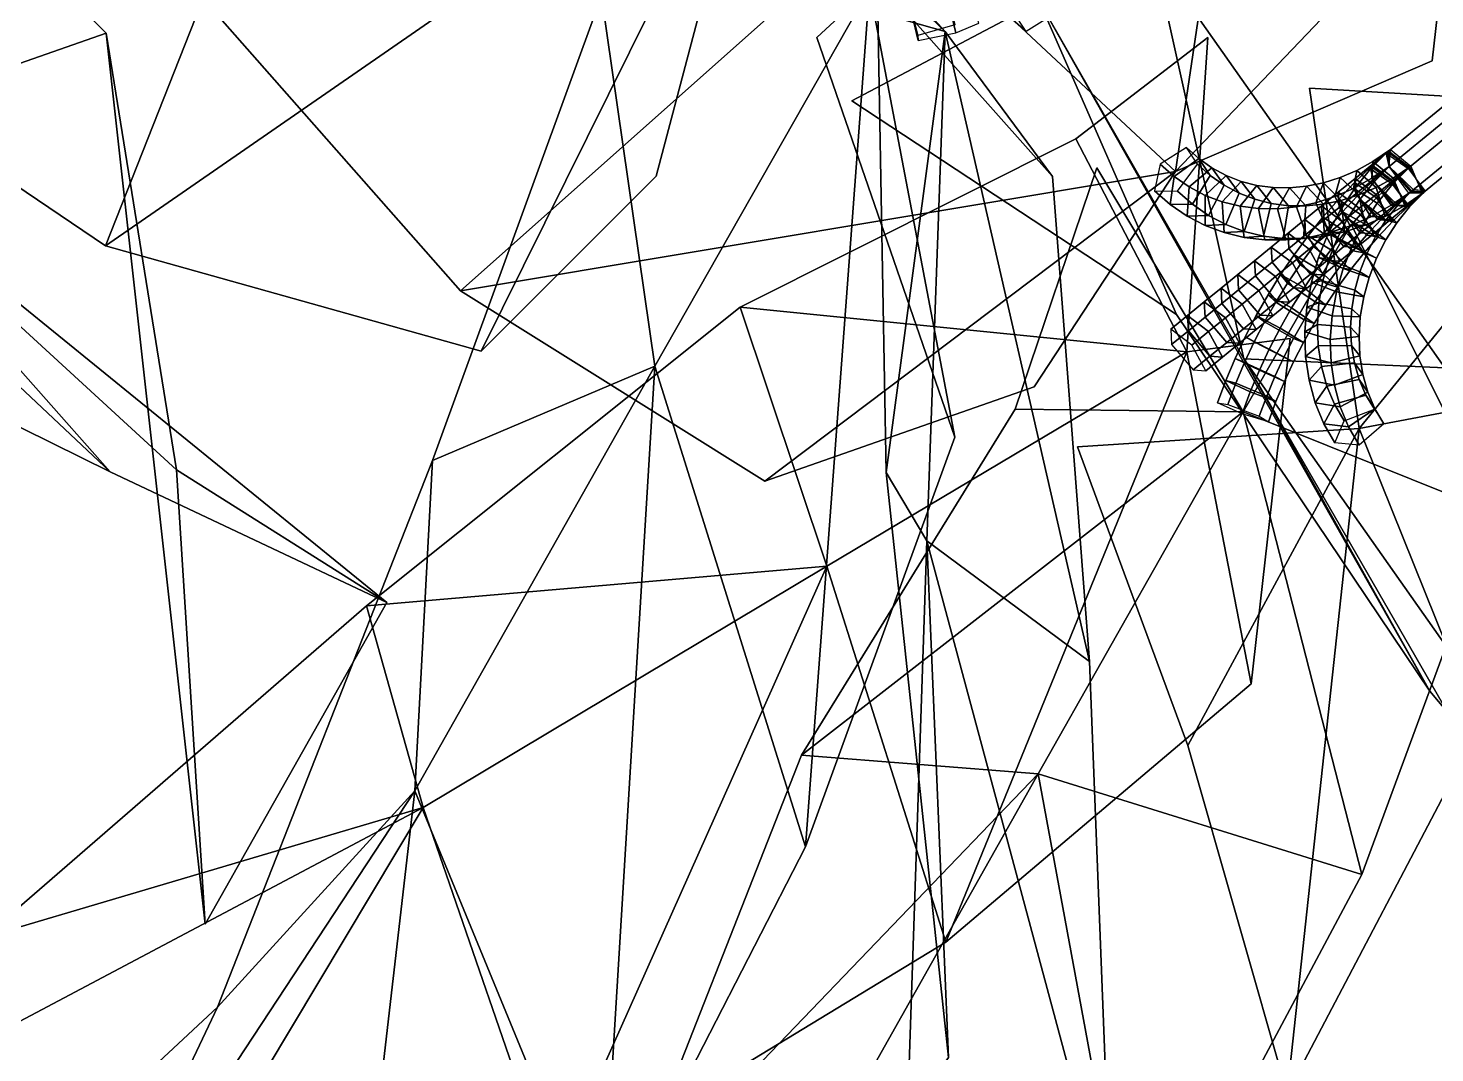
# Model space of a CAD drawing. Header units: metres. Extents: x -219 to 389, y -251 to 301.
# Drawn here: x 337.6 to 354.96, y -46.9 to -34.25 of the extents above; entities that cross this region are included whole.
import ezdxf

# ---------------------------------------------------------------- set-up
doc = ezdxf.new("R2010")
doc.units = ezdxf.units.M

msp = doc.modelspace()

# ---------------------------------------------------------------- linework, layer by layer
at = {"layer": 'Breeder_Leaf', "color": 3}
for points in [[(352.8228, -28.8484, 895.997), (351.7573, -36.02292, 892.0449), (348.2632, -32.7582, 894.1677)], [(352.8228, -28.8484, 895.997), (348.2632, -32.7582, 894.1677), (351.7573, -36.02292, 892.0449)], [(352.8228, -28.8484, 895.997), (355.1752, -32.4427, 893.3918), (351.7573, -36.02292, 892.0449)], [(352.8228, -28.8484, 895.997), (351.7573, -36.02292, 892.0449), (355.1752, -32.4427, 893.3918)], [(338.5555, -36.9396, 881.3627), (333.6598, -33.6232, 885.5049), (341.6929, -29.00261, 879.6759)], [(338.5555, -36.9396, 881.3627), (341.6929, -29.00261, 879.6759), (333.6598, -33.6232, 885.5049)], [(346.5943, -31.378, 876.4229), (338.5555, -36.9396, 881.3627), (341.6929, -29.00261, 879.6759)], [(346.5943, -31.378, 876.4229), (341.6929, -29.00261, 879.6759), (338.5555, -36.9396, 881.3627)], [(333.712, -29.516, 826.2664), (338.5674, -34.3165, 822.7214), (334.9405, -35.5819, 831.3544)], [(333.712, -29.516, 826.2664), (334.9405, -35.5819, 831.3544), (338.5674, -34.3165, 822.7214)], [(346.5943, -31.378, 876.4229), (343.193, -38.2372, 877.7788), (338.5555, -36.9396, 881.3627)], [(346.5943, -31.378, 876.4229), (338.5555, -36.9396, 881.3627), (343.193, -38.2372, 877.7788)], [(346.5943, -31.378, 876.4229), (345.3498, -36.07779, 873.5413), (343.193, -38.2372, 877.7788)], [(346.5943, -31.378, 876.4229), (343.193, -38.2372, 877.7788), (345.3498, -36.07779, 873.5413)], [(348.918, -34.2926, 874.5767), (348.0854, -34.06091, 880.7367), (346.2108, -31.3278, 877.2243)], [(348.918, -34.2926, 874.5767), (346.2108, -31.3278, 877.2243), (348.0854, -34.06091, 880.7367)], [(351.7573, -36.02292, 892.0449), (355.1752, -32.4427, 893.3918), (354.9269, -34.657, 890.091)], [(351.7573, -36.02292, 892.0449), (354.9269, -34.657, 890.091), (355.1752, -32.4427, 893.3918)], [(338.6139, -39.7275, 836.3531), (330.9636, -32.5271, 836.4271), (334.9405, -35.5819, 831.3544)], [(338.6139, -39.7275, 836.3531), (334.9405, -35.5819, 831.3544), (330.9636, -32.5271, 836.4271)], [(330.9636, -32.5271, 836.4271), (338.6139, -39.7275, 836.3531), (333.9274, -37.4137, 841.4573)], [(330.9636, -32.5271, 836.4271), (333.9274, -37.4137, 841.4573), (338.6139, -39.7275, 836.3531)], [(348.918, -34.2926, 874.5767), (347.1432, -32.6016, 869.4846), (350.2399, -36.08336, 867.1267)], [(348.918, -34.2926, 874.5767), (350.2399, -36.08336, 867.1267), (347.1432, -32.6016, 869.4846)], [(342.9385, -37.4928, 893.3291), (339.5423, -33.6345, 896.334), (348.2632, -32.7582, 894.1677)], [(342.9385, -37.4928, 893.3291), (348.2632, -32.7582, 894.1677), (339.5423, -33.6345, 896.334)], [(351.7573, -36.02292, 892.0449), (342.9385, -37.4928, 893.3291), (348.2632, -32.7582, 894.1677)], [(351.7573, -36.02292, 892.0449), (348.2632, -32.7582, 894.1677), (342.9385, -37.4928, 893.3291)], [(350.0796, -33.9297, 872.8172), (351.4908, -33.3392, 861.9722), (352.6009, -38.3329, 869.0089)], [(350.0796, -33.9297, 872.8172), (352.6009, -38.3329, 869.0089), (351.4908, -33.3392, 861.9722)], [(351.4908, -33.3392, 861.9722), (355.084, -38.4451, 858.3467), (352.6009, -38.3329, 869.0089)], [(351.4908, -33.3392, 861.9722), (352.6009, -38.3329, 869.0089), (355.084, -38.4451, 858.3467)], [(344.6759, -33.8544, 885.0688), (347.984, -33.7654, 875.6152), (345.3344, -38.4218, 879.0131)], [(344.6759, -33.8544, 885.0688), (345.3344, -38.4218, 879.0131), (347.984, -33.7654, 875.6152)], [(347.984, -33.7654, 875.6152), (347.1941, -44.3532, 872.9268), (345.3344, -38.4218, 879.0131)], [(347.984, -33.7654, 875.6152), (345.3344, -38.4218, 879.0131), (347.1941, -44.3532, 872.9268)], [(347.984, -33.7654, 875.6152), (349.0354, -39.3015, 870.2578), (347.1941, -44.3532, 872.9268)], [(347.984, -33.7654, 875.6152), (347.1941, -44.3532, 872.9268), (349.0354, -39.3015, 870.2578)], [(347.984, -33.7654, 875.6152), (347.3354, -34.3688, 870.0336), (349.0354, -39.3015, 870.2578)], [(347.984, -33.7654, 875.6152), (349.0354, -39.3015, 870.2578), (347.3354, -34.3688, 870.0336)], [(345.3344, -38.4218, 879.0131), (342.5929, -39.5882, 889.0879), (344.6759, -33.8544, 885.0688)], [(345.3344, -38.4218, 879.0131), (344.6759, -33.8544, 885.0688), (342.5929, -39.5882, 889.0879)], [(350.0796, -33.9297, 872.8172), (351.7733, -37.7876, 877.3932), (347.7641, -35.1507, 876.8517)], [(350.0796, -33.9297, 872.8172), (347.7641, -35.1507, 876.8517), (351.7733, -37.7876, 877.3932)], [(354.8986, -42.4355, 874.9968), (350.0796, -33.9297, 872.8172), (352.6009, -38.3329, 869.0089)], [(354.8986, -42.4355, 874.9968), (352.6009, -38.3329, 869.0089), (350.0796, -33.9297, 872.8172)], [(354.8986, -42.4355, 874.9968), (351.7733, -37.7876, 877.3932), (350.0796, -33.9297, 872.8172)], [(354.8986, -42.4355, 874.9968), (350.0796, -33.9297, 872.8172), (351.7733, -37.7876, 877.3932)], [(348.1892, -39.7339, 882.9543), (348.0854, -34.06091, 880.7367), (348.918, -34.2926, 874.5767)], [(348.1892, -39.7339, 882.9543), (348.918, -34.2926, 874.5767), (348.0854, -34.06091, 880.7367)], [(334.9405, -35.5819, 831.3544), (338.5674, -34.3165, 822.7214), (339.4325, -39.7047, 824.9216)], [(334.9405, -35.5819, 831.3544), (339.4325, -39.7047, 824.9216), (338.5674, -34.3165, 822.7214)], [(338.5674, -34.3165, 822.7214), (339.7874, -45.3072, 818.1895), (339.4325, -39.7047, 824.9216)], [(338.5674, -34.3165, 822.7214), (339.4325, -39.7047, 824.9216), (339.7874, -45.3072, 818.1895)], [(348.1892, -39.7339, 882.9543), (348.918, -34.2926, 874.5767), (348.6895, -40.5784, 875.4042)], [(348.1892, -39.7339, 882.9543), (348.6895, -40.5784, 875.4042), (348.918, -34.2926, 874.5767)], [(348.918, -34.2926, 874.5767), (350.6981, -42.06846, 867.0718), (348.6895, -40.5784, 875.4042)], [(348.918, -34.2926, 874.5767), (348.6895, -40.5784, 875.4042), (350.6981, -42.06846, 867.0718)], [(348.918, -34.2926, 874.5767), (350.2399, -36.08336, 867.1267), (350.6981, -42.06846, 867.0718)], [(348.918, -34.2926, 874.5767), (350.6981, -42.06846, 867.0718), (350.2399, -36.08336, 867.1267)], [(351.8976, -38.2483, 891.2317), (350.5274, -35.6179, 895.4171), (352.1569, -34.367, 892.0054)], [(351.8976, -38.2483, 891.2317), (352.1569, -34.367, 892.0054), (350.5274, -35.6179, 895.4171)], [(354.0267, -39.1915, 889.5268), (353.4138, -34.9946, 887.5948), (357.2599, -35.218, 885.6701)], [(354.0267, -39.1915, 889.5268), (357.2599, -35.218, 885.6701), (353.4138, -34.9946, 887.5948)], [(354.0267, -39.1915, 889.5268), (357.2599, -35.218, 885.6701), (359.3654, -38.1832, 882.3113)], [(354.0267, -39.1915, 889.5268), (359.3654, -38.1832, 882.3113), (357.2599, -35.218, 885.6701)], [(339.4325, -39.7047, 824.9216), (342.0285, -41.339, 829.7581), (334.9405, -35.5819, 831.3544)], [(339.4325, -39.7047, 824.9216), (334.9405, -35.5819, 831.3544), (342.0285, -41.339, 829.7581)], [(334.9405, -35.5819, 831.3544), (342.0285, -41.339, 829.7581), (338.6139, -39.7275, 836.3531)], [(334.9405, -35.5819, 831.3544), (338.6139, -39.7275, 836.3531), (342.0285, -41.339, 829.7581)], [(346.3864, -37.6961, 897.3594), (350.5274, -35.6179, 895.4171), (351.8976, -38.2483, 891.2317)], [(346.3864, -37.6961, 897.3594), (351.8976, -38.2483, 891.2317), (350.5274, -35.6179, 895.4171)], [(351.7573, -36.02292, 892.0449), (346.6916, -39.8428, 891.1158), (342.9385, -37.4928, 893.3291)], [(351.7573, -36.02292, 892.0449), (342.9385, -37.4928, 893.3291), (346.6916, -39.8428, 891.1158)], [(351.7573, -36.02292, 892.0449), (350.0139, -38.679, 888.6349), (346.6916, -39.8428, 891.1158)], [(351.7573, -36.02292, 892.0449), (346.6916, -39.8428, 891.1158), (350.0139, -38.679, 888.6349)], [(352.5932, -38.9875, 890.5348), (349.7816, -38.9557, 894.8253), (350.7895, -35.9767, 892.3819)], [(352.5932, -38.9875, 890.5348), (350.7895, -35.9767, 892.3819), (349.7816, -38.9557, 894.8253)], [(352.5932, -38.9875, 890.5348), (353.9252, -36.6734, 886.7147), (355.7035, -40.2331, 885.0676)], [(352.5932, -38.9875, 890.5348), (355.7035, -40.2331, 885.0676), (353.9252, -36.6734, 886.7147)], [(347.4587, -40.8903, 892.0613), (341.7794, -41.3793, 898.5862), (346.3864, -37.6961, 897.3594)], [(347.4587, -40.8903, 892.0613), (346.3864, -37.6961, 897.3594), (341.7794, -41.3793, 898.5862)], [(346.3864, -37.6961, 897.3594), (351.8976, -38.2483, 891.2317), (347.4587, -40.8903, 892.0613)], [(346.3864, -37.6961, 897.3594), (347.4587, -40.8903, 892.0613), (351.8976, -38.2483, 891.2317)], [(351.8976, -38.2483, 891.2317), (353.1737, -38.08253, 886.7521), (352.6918, -42.3443, 886.3627)], [(351.8976, -38.2483, 891.2317), (352.6918, -42.3443, 886.3627), (353.1737, -38.08253, 886.7521)], [(354.0267, -39.1915, 889.5268), (359.3654, -38.1832, 882.3113), (355.5102, -42.88, 886.1258)], [(354.0267, -39.1915, 889.5268), (355.5102, -42.88, 886.1258), (359.3654, -38.1832, 882.3113)], [(351.8976, -38.2483, 891.2317), (348.9268, -45.5301, 886.7899), (347.4587, -40.8903, 892.0613)], [(351.8976, -38.2483, 891.2317), (347.4587, -40.8903, 892.0613), (348.9268, -45.5301, 886.7899)], [(351.8976, -38.2483, 891.2317), (352.6918, -42.3443, 886.3627), (348.9268, -45.5301, 886.7899)], [(351.8976, -38.2483, 891.2317), (348.9268, -45.5301, 886.7899), (352.6918, -42.3443, 886.3627)], [(352.6009, -38.3329, 869.0089), (355.084, -38.4451, 858.3467), (355.4525, -43.2751, 864.7285)], [(352.6009, -38.3329, 869.0089), (355.4525, -43.2751, 864.7285), (355.084, -38.4451, 858.3467)], [(358.5912, -46.8369, 870.4844), (352.6009, -38.3329, 869.0089), (355.4525, -43.2751, 864.7285)], [(358.5912, -46.8369, 870.4844), (355.4525, -43.2751, 864.7285), (352.6009, -38.3329, 869.0089)], [(352.6009, -38.3329, 869.0089), (358.5912, -46.8369, 870.4844), (354.8986, -42.4355, 874.9968)], [(352.6009, -38.3329, 869.0089), (354.8986, -42.4355, 874.9968), (358.5912, -46.8369, 870.4844)], [(345.3344, -38.4218, 879.0131), (344.675, -49.2567, 877.5887), (342.3724, -43.6615, 882.8407)], [(345.3344, -38.4218, 879.0131), (342.3724, -43.6615, 882.8407), (344.675, -49.2567, 877.5887)], [(342.5929, -39.5882, 889.0879), (345.3344, -38.4218, 879.0131), (342.3724, -43.6615, 882.8407)], [(342.5929, -39.5882, 889.0879), (342.3724, -43.6615, 882.8407), (345.3344, -38.4218, 879.0131)], [(347.1941, -44.3532, 872.9268), (344.675, -49.2567, 877.5887), (345.3344, -38.4218, 879.0131)], [(347.1941, -44.3532, 872.9268), (345.3344, -38.4218, 879.0131), (344.675, -49.2567, 877.5887)], [(347.1428, -43.2237, 895.0708), (349.7816, -38.9557, 894.8253), (352.5932, -38.9875, 890.5348)], [(347.1428, -43.2237, 895.0708), (352.5932, -38.9875, 890.5348), (349.7816, -38.9557, 894.8253)], [(347.1428, -43.2237, 895.0708), (352.5932, -38.9875, 890.5348), (350.0646, -43.4535, 889.5181)], [(347.1428, -43.2237, 895.0708), (350.0646, -43.4535, 889.5181), (352.5932, -38.9875, 890.5348)], [(352.5932, -38.9875, 890.5348), (354.0584, -44.6939, 883.6886), (350.0646, -43.4535, 889.5181)], [(352.5932, -38.9875, 890.5348), (350.0646, -43.4535, 889.5181), (354.0584, -44.6939, 883.6886)], [(352.5932, -38.9875, 890.5348), (355.7035, -40.2331, 885.0676), (354.0584, -44.6939, 883.6886)], [(352.5932, -38.9875, 890.5348), (354.0584, -44.6939, 883.6886), (355.7035, -40.2331, 885.0676)], [(354.0267, -39.1915, 889.5268), (351.9111, -43.1044, 892.0817), (350.5508, -39.4199, 891.4231)], [(354.0267, -39.1915, 889.5268), (350.5508, -39.4199, 891.4231), (351.9111, -43.1044, 892.0817)], [(353.1349, -47.3993, 889.7804), (351.9111, -43.1044, 892.0817), (354.0267, -39.1915, 889.5268)], [(353.1349, -47.3993, 889.7804), (354.0267, -39.1915, 889.5268), (351.9111, -43.1044, 892.0817)], [(353.1349, -47.3993, 889.7804), (354.0267, -39.1915, 889.5268), (355.5102, -42.88, 886.1258)], [(353.1349, -47.3993, 889.7804), (355.5102, -42.88, 886.1258), (354.0267, -39.1915, 889.5268)], [(339.7874, -45.3072, 818.1895), (342.0285, -41.339, 829.7581), (339.4325, -39.7047, 824.9216)], [(339.7874, -45.3072, 818.1895), (339.4325, -39.7047, 824.9216), (342.0285, -41.339, 829.7581)], [(342.3724, -43.6615, 882.8407), (339.9383, -46.3306, 891.3779), (342.5929, -39.5882, 889.0879)], [(342.3724, -43.6615, 882.8407), (342.5929, -39.5882, 889.0879), (339.9383, -46.3306, 891.3779)], [(348.6895, -40.5784, 875.4042), (348.9562, -46.9553, 883.7495), (348.1892, -39.7339, 882.9543)], [(348.6895, -40.5784, 875.4042), (348.1892, -39.7339, 882.9543), (348.9562, -46.9553, 883.7495)], [(348.6895, -40.5784, 875.4042), (350.971, -49.05681, 868.8642), (348.4511, -47.6461, 876.3376)], [(348.6895, -40.5784, 875.4042), (348.4511, -47.6461, 876.3376), (350.971, -49.05681, 868.8642)], [(348.9562, -46.9553, 883.7495), (348.6895, -40.5784, 875.4042), (348.4511, -47.6461, 876.3376)], [(348.9562, -46.9553, 883.7495), (348.4511, -47.6461, 876.3376), (348.6895, -40.5784, 875.4042)], [(350.6981, -42.06846, 867.0718), (350.971, -49.05681, 868.8642), (348.6895, -40.5784, 875.4042)], [(350.6981, -42.06846, 867.0718), (348.6895, -40.5784, 875.4042), (350.971, -49.05681, 868.8642)], [(341.7794, -41.3793, 898.5862), (347.4587, -40.8903, 892.0613), (342.4756, -43.8708, 893.0034)], [(341.7794, -41.3793, 898.5862), (342.4756, -43.8708, 893.0034), (347.4587, -40.8903, 892.0613)], [(347.4587, -40.8903, 892.0613), (344.0663, -48.4845, 888.5493), (342.4756, -43.8708, 893.0034)], [(347.4587, -40.8903, 892.0613), (342.4756, -43.8708, 893.0034), (344.0663, -48.4845, 888.5493)], [(348.9268, -45.5301, 886.7899), (344.0663, -48.4845, 888.5493), (347.4587, -40.8903, 892.0613)], [(348.9268, -45.5301, 886.7899), (347.4587, -40.8903, 892.0613), (344.0663, -48.4845, 888.5493)], [(342.4756, -43.8708, 893.0034), (337.0553, -45.4744, 898.1503), (341.7794, -41.3793, 898.5862)], [(342.4756, -43.8708, 893.0034), (341.7794, -41.3793, 898.5862), (337.0553, -45.4744, 898.1503)], [(355.5102, -42.88, 886.1258), (355.6318, -51.5431, 886.19), (353.1349, -47.3993, 889.7804)], [(355.5102, -42.88, 886.1258), (353.1349, -47.3993, 889.7804), (355.6318, -51.5431, 886.19)], [(350.0646, -43.4535, 889.5181), (344.9703, -48.7581, 894.098), (347.1428, -43.2237, 895.0708)], [(350.0646, -43.4535, 889.5181), (347.1428, -43.2237, 895.0708), (344.9703, -48.7581, 894.098)], [(344.9703, -48.7581, 894.098), (350.0646, -43.4535, 889.5181), (347.2327, -48.4827, 888.3827)], [(344.9703, -48.7581, 894.098), (347.2327, -48.4827, 888.3827), (350.0646, -43.4535, 889.5181)], [(350.0646, -43.4535, 889.5181), (351.26, -49.9383, 883.351), (347.2327, -48.4827, 888.3827)], [(350.0646, -43.4535, 889.5181), (347.2327, -48.4827, 888.3827), (351.26, -49.9383, 883.351)], [(354.0584, -44.6939, 883.6886), (351.26, -49.9383, 883.351), (350.0646, -43.4535, 889.5181)], [(354.0584, -44.6939, 883.6886), (350.0646, -43.4535, 889.5181), (351.26, -49.9383, 883.351)], [(342.3724, -43.6615, 882.8407), (341.2916, -53.0334, 883.3747), (338.188, -50.02848, 887.3697)], [(342.3724, -43.6615, 882.8407), (338.188, -50.02848, 887.3697), (341.2916, -53.0334, 883.3747)], [(338.188, -50.02848, 887.3697), (339.9383, -46.3306, 891.3779), (342.3724, -43.6615, 882.8407)], [(338.188, -50.02848, 887.3697), (342.3724, -43.6615, 882.8407), (339.9383, -46.3306, 891.3779)], [(344.675, -49.2567, 877.5887), (341.2916, -53.0334, 883.3747), (342.3724, -43.6615, 882.8407)], [(344.675, -49.2567, 877.5887), (342.3724, -43.6615, 882.8407), (341.2916, -53.0334, 883.3747)], [(342.4756, -43.8708, 893.0034), (338.5902, -50.3644, 891.1437), (336.0641, -47.2658, 893.8939)], [(342.4756, -43.8708, 893.0034), (336.0641, -47.2658, 893.8939), (338.5902, -50.3644, 891.1437)], [(336.0641, -47.2658, 893.8939), (337.0553, -45.4744, 898.1503), (342.4756, -43.8708, 893.0034)], [(336.0641, -47.2658, 893.8939), (342.4756, -43.8708, 893.0034), (337.0553, -45.4744, 898.1503)], [(344.0663, -48.4845, 888.5493), (338.5902, -50.3644, 891.1437), (342.4756, -43.8708, 893.0034)], [(344.0663, -48.4845, 888.5493), (342.4756, -43.8708, 893.0034), (338.5902, -50.3644, 891.1437)], [(330.9835, -54.6759, 889.194), (339.9383, -46.3306, 891.3779), (338.188, -50.02848, 887.3697)], [(330.9835, -54.6759, 889.194), (338.188, -50.02848, 887.3697), (339.9383, -46.3306, 891.3779)]]:
    msp.add_3dface(points, dxfattribs=at)
at = {"layer": 'Breeder_Petiole', "color": 3}
for points in [[(348.9553, -33.8753, 874.9366), (349.038, -34.2135, 874.9787), (348.5786, -34.3445, 874.8304), (348.4943, -33.999, 874.7873)], [(348.4943, -33.999, 874.7873), (348.5786, -34.3445, 874.8304), (348.5851, -34.4043, 874.3339), (348.5052, -34.07809, 874.2936)], [(348.5052, -34.07809, 874.2936), (348.5851, -34.4043, 874.3339), (349.0486, -34.3108, 874.1707), (348.973, -34.00388, 874.1331)], [(348.973, -34.00388, 874.1331), (349.0486, -34.3108, 874.1707), (349.3328, -34.1925, 874.5648), (349.2556, -33.8783, 874.5262)], [(349.682, -34.08931, 873.2002), (349.9182, -34.294, 872.9705), (349.7466, -34.04137, 872.5744), (349.5403, -33.865, 872.7762)], [(350.0861, -33.8525, 873.3755), (350.3112, -34.04668, 873.1562), (349.9182, -34.294, 872.9705), (349.682, -34.08931, 873.2002)], [(355.3529, -35.3878, 890.2367), (354.6467, -35.9667, 890.5148), (354.3869, -35.7703, 890.2618), (355.0655, -35.2153, 889.9964)], [(355.0655, -35.2153, 889.9964), (354.3869, -35.7703, 890.2618), (354.3969, -35.9583, 889.8948), (355.0586, -35.4179, 889.6372)], [(355.5261, -35.7029, 890.0208), (354.82, -36.2817, 890.2989), (354.6467, -35.9667, 890.5148), (355.3529, -35.3878, 890.2367)], [(355.0586, -35.4179, 889.6372), (354.3969, -35.9583, 889.8948), (354.663, -36.2725, 889.9176), (355.3416, -35.7175, 889.6522)], [(352.0448, -35.8622, 891.7711), (351.8955, -35.7272, 891.9129), (351.5706, -35.9309, 891.7609), (351.7409, -36.08237, 891.5999)], [(352.1877, -36.07059, 892.0971), (352.0306, -35.9294, 892.246), (351.8955, -35.7272, 891.9129), (352.0448, -35.8622, 891.7711)], [(354.4118, -35.7516, 890.2515), (354.1949, -35.8994, 890.3461), (354.18, -36.106, 889.9894), (354.3969, -35.9583, 889.8948)], [(354.6624, -35.955, 890.5084), (354.4455, -36.1027, 890.603), (354.1949, -35.8994, 890.3461), (354.4118, -35.7516, 890.2515)], [(355.3416, -35.7175, 889.6522), (354.663, -36.2725, 889.9176), (354.82, -36.2817, 890.2989), (355.5261, -35.7029, 890.0208)], [(352.2077, -35.9774, 891.6267), (352.0448, -35.8622, 891.7711), (351.7409, -36.08237, 891.5999), (351.9264, -36.2112, 891.4362)], [(352.359, -36.1908, 891.9456), (352.1877, -36.07059, 892.0971), (352.0448, -35.8622, 891.7711), (352.2077, -35.9774, 891.6267)], [(354.1949, -35.8994, 890.3461), (353.9958, -36.00829, 890.4417), (353.9549, -36.2309, 890.0969), (354.18, -36.106, 889.9894)], [(354.4455, -36.1027, 890.603), (354.2367, -36.2175, 890.703), (353.9958, -36.00829, 890.4417), (354.1949, -35.8994, 890.3461)], [(354.6284, -35.9834, 890.5215), (354.4374, -36.1769, 890.5843), (354.1667, -35.9904, 890.3352), (354.3576, -35.797, 890.2724)], [(354.3576, -35.797, 890.2724), (354.1667, -35.9904, 890.3352), (354.2059, -36.1517, 889.9576), (354.3969, -35.9583, 889.8948)], [(354.6392, -35.9731, 890.5177), (354.4385, -36.1522, 890.5916), (354.1742, -35.9597, 890.3402), (354.3749, -35.7805, 890.2664)], [(354.3749, -35.7805, 890.2664), (354.1742, -35.9597, 890.3402), (354.1961, -36.1374, 889.9686), (354.3969, -35.9583, 889.8948)], [(354.6467, -35.9667, 890.5148), (354.4401, -36.1357, 890.5958), (354.1803, -35.9394, 890.3428), (354.3869, -35.7703, 890.2618)], [(354.3869, -35.7703, 890.2618), (354.1803, -35.9394, 890.3428), (354.1902, -36.1273, 889.9758), (354.3969, -35.9583, 889.8948)], [(351.7409, -36.08237, 891.5999), (351.5706, -35.9309, 891.7609), (351.5019, -36.2608, 891.9987), (351.6931, -36.4288, 891.8186)], [(351.9264, -36.2112, 891.4362), (351.7409, -36.08237, 891.5999), (351.6931, -36.4288, 891.8186), (351.9012, -36.5715, 891.6356)], [(351.967, -36.426, 892.127), (351.7837, -36.2642, 892.2999), (352.0306, -35.9294, 892.246), (352.1877, -36.07059, 892.0971)], [(352.3826, -36.07161, 891.4812), (352.2077, -35.9774, 891.6267), (351.9264, -36.2112, 891.4362), (352.1254, -36.3164, 891.2714)], [(352.1667, -36.5635, 891.9511), (351.967, -36.426, 892.127), (352.1877, -36.07059, 892.0971), (352.359, -36.1908, 891.9456)], [(352.5678, -36.1439, 891.3361), (352.3826, -36.07161, 891.4812), (352.1254, -36.3164, 891.2714), (352.336, -36.3967, 891.1069)], [(352.5429, -36.2891, 891.7928), (352.359, -36.1908, 891.9456), (352.2077, -35.9774, 891.6267), (352.3826, -36.07161, 891.4812)], [(352.7376, -36.3644, 891.6404), (352.5429, -36.2891, 891.7928), (352.3826, -36.07161, 891.4812), (352.5678, -36.1439, 891.3361)], [(353.7915, -36.09595, 890.5475), (353.584, -36.1615, 890.6626), (353.4888, -36.4079, 890.3458), (353.7237, -36.3319, 890.2161)], [(354.0224, -36.3102, 890.8138), (353.8047, -36.3796, 890.9344), (353.584, -36.1615, 890.6626), (353.7915, -36.09595, 890.5475)], [(353.9958, -36.00829, 890.4417), (353.7915, -36.09595, 890.5475), (353.7237, -36.3319, 890.2161), (353.9549, -36.2309, 890.0969)], [(354.2367, -36.2175, 890.703), (354.0224, -36.3102, 890.8138), (353.7915, -36.09595, 890.5475), (353.9958, -36.00829, 890.4417)], [(354.4374, -36.1769, 890.5843), (354.2482, -36.4106, 890.6328), (353.9675, -36.2354, 890.3867), (354.1667, -35.9904, 890.3352)], [(354.1667, -35.9904, 890.3352), (353.9675, -36.2354, 890.3867), (354.0335, -36.3666, 890.0012), (354.2059, -36.1517, 889.9576)], [(354.4385, -36.1522, 890.5916), (354.2369, -36.3478, 890.6606), (353.9683, -36.1593, 890.4108), (354.1742, -35.9597, 890.3402)], [(354.1742, -35.9597, 890.3402), (353.9683, -36.1593, 890.4108), (354.0018, -36.3262, 890.0352), (354.1961, -36.1374, 889.9686)], [(354.4401, -36.1357, 890.5958), (354.2335, -36.3048, 890.6768), (353.9737, -36.1084, 890.4238), (354.1803, -35.9394, 890.3428)], [(354.1803, -35.9394, 890.3428), (353.9737, -36.1084, 890.4238), (353.9836, -36.2964, 890.0568), (354.1902, -36.1273, 889.9758)], [(354.3969, -35.9583, 889.8948), (354.18, -36.106, 889.9894), (354.4212, -36.4389, 890.0226), (354.6381, -36.2912, 889.9279)], [(354.3969, -35.9583, 889.8948), (354.1902, -36.1273, 889.9758), (354.4564, -36.4416, 889.9986), (354.663, -36.2725, 889.9176)], [(354.3969, -35.9583, 889.8948), (354.1961, -36.1374, 889.9686), (354.4743, -36.4414, 889.9869), (354.675, -36.2623, 889.913)], [(354.3969, -35.9583, 889.8948), (354.2059, -36.1517, 889.9576), (354.5013, -36.4393, 889.9698), (354.6923, -36.2459, 889.907)], [(354.8383, -36.265, 890.2922), (354.6474, -36.4585, 890.355), (354.4374, -36.1769, 890.5843), (354.6284, -35.9834, 890.5215)], [(354.8275, -36.2753, 890.296), (354.6268, -36.4545, 890.3699), (354.4385, -36.1522, 890.5916), (354.6392, -35.9731, 890.5177)], [(354.82, -36.2817, 890.2989), (354.6134, -36.4508, 890.3799), (354.4401, -36.1357, 890.5958), (354.6467, -35.9667, 890.5148)], [(354.8043, -36.2934, 890.3054), (354.5874, -36.4412, 890.4), (354.4455, -36.1027, 890.603), (354.6624, -35.955, 890.5084)], [(351.6931, -36.4288, 891.8186), (351.5019, -36.2608, 891.9987), (351.7837, -36.2642, 892.2999), (351.967, -36.426, 892.127)], [(352.1254, -36.3164, 891.2714), (351.9264, -36.2112, 891.4362), (351.9012, -36.5715, 891.6356), (352.1243, -36.6875, 891.4514)], [(352.3809, -36.6755, 891.7741), (352.1667, -36.5635, 891.9511), (352.359, -36.1908, 891.9456), (352.5429, -36.2891, 891.7928)], [(352.7616, -36.1938, 891.1925), (352.5678, -36.1439, 891.3361), (352.336, -36.3967, 891.1069), (352.5561, -36.4514, 890.9445)], [(352.9621, -36.2206, 891.0521), (352.7616, -36.1938, 891.1925), (352.5561, -36.4514, 890.9445), (352.7837, -36.4801, 890.7857)], [(352.9412, -36.4161, 891.4899), (352.7376, -36.3644, 891.6404), (352.5678, -36.1439, 891.3361), (352.7616, -36.1938, 891.1925)], [(353.1517, -36.4436, 891.3427), (352.9412, -36.4161, 891.4899), (352.7616, -36.1938, 891.1925), (352.9621, -36.2206, 891.0521)], [(353.1673, -36.2241, 890.9161), (352.9621, -36.2206, 891.0521), (352.7837, -36.4801, 890.7857), (353.0164, -36.4823, 890.632)], [(353.3672, -36.4467, 891.2001), (353.1517, -36.4436, 891.3427), (352.9621, -36.2206, 891.0521), (353.1673, -36.2241, 890.9161)], [(353.3753, -36.2044, 890.7859), (353.1673, -36.2241, 890.9161), (353.0164, -36.4823, 890.632), (353.2523, -36.4582, 890.4849)], [(353.5856, -36.4253, 891.0635), (353.3672, -36.4467, 891.2001), (353.1673, -36.2241, 890.9161), (353.3753, -36.2044, 890.7859)], [(353.584, -36.1615, 890.6626), (353.3753, -36.2044, 890.7859), (353.2523, -36.4582, 890.4849), (353.4888, -36.4079, 890.3458)], [(353.8047, -36.3796, 890.9344), (353.5856, -36.4253, 891.0635), (353.3753, -36.2044, 890.7859), (353.584, -36.1615, 890.6626)], [(353.9549, -36.2309, 890.0969), (353.7237, -36.3319, 890.2161), (353.912, -36.6941, 890.2745), (354.1701, -36.5799, 890.1419)], [(354.2335, -36.3048, 890.6768), (354.0269, -36.4739, 890.7578), (353.7671, -36.2775, 890.5048), (353.9737, -36.1084, 890.4238)], [(353.9737, -36.1084, 890.4238), (353.7671, -36.2775, 890.5048), (353.777, -36.4655, 890.1378), (353.9836, -36.2964, 890.0568)], [(354.2369, -36.3478, 890.6606), (354.0424, -36.553, 890.722), (353.7696, -36.3687, 890.4736), (353.9683, -36.1593, 890.4108)], [(353.9683, -36.1593, 890.4108), (353.7696, -36.3687, 890.4736), (353.8144, -36.5242, 890.0942), (354.0018, -36.3262, 890.0352)], [(354.2482, -36.4106, 890.6328), (354.082, -36.6645, 890.6598), (353.7924, -36.5016, 890.4155), (353.9675, -36.2354, 890.3867)], [(353.9675, -36.2354, 890.3867), (353.7924, -36.5016, 890.4155), (353.8822, -36.5998, 890.0251), (354.0335, -36.3666, 890.0012)], [(354.18, -36.106, 889.9894), (353.9549, -36.2309, 890.0969), (354.1701, -36.5799, 890.1419), (354.4212, -36.4389, 890.0226)], [(354.1902, -36.1273, 889.9758), (353.9836, -36.2964, 890.0568), (354.2498, -36.6107, 890.0796), (354.4564, -36.4416, 889.9986)], [(354.1961, -36.1374, 889.9686), (354.0018, -36.3262, 890.0352), (354.2916, -36.6194, 890.0493), (354.4743, -36.4414, 889.9869)], [(354.346, -36.5762, 890.515), (354.098, -36.6855, 890.6425), (354.0224, -36.3102, 890.8138), (354.2367, -36.2175, 890.703)], [(354.2059, -36.1517, 889.9576), (354.0335, -36.3666, 890.0012), (354.3556, -36.6242, 890.0056), (354.5013, -36.4393, 889.9698)], [(354.6134, -36.4508, 890.3799), (354.4068, -36.6199, 890.4609), (354.2335, -36.3048, 890.6768), (354.4401, -36.1357, 890.5958)], [(354.5874, -36.4412, 890.4), (354.346, -36.5762, 890.515), (354.2367, -36.2175, 890.703), (354.4455, -36.1027, 890.603)], [(354.6268, -36.4545, 890.3699), (354.4398, -36.6365, 890.4338), (354.2369, -36.3478, 890.6606), (354.4385, -36.1522, 890.5916)], [(354.6474, -36.4585, 890.355), (354.4917, -36.6545, 890.3938), (354.2482, -36.4106, 890.6328), (354.4374, -36.1769, 890.5843)], [(354.663, -36.2725, 889.9176), (354.4564, -36.4416, 889.9986), (354.6134, -36.4508, 890.3799), (354.82, -36.2817, 890.2989)], [(354.675, -36.2623, 889.913), (354.4743, -36.4414, 889.9869), (354.6268, -36.4545, 890.3699), (354.8275, -36.2753, 890.296)], [(354.6923, -36.2459, 889.907), (354.5013, -36.4393, 889.9698), (354.6474, -36.4585, 890.355), (354.8383, -36.265, 890.2922)], [(351.9012, -36.5715, 891.6356), (351.6931, -36.4288, 891.8186), (351.967, -36.426, 892.127), (352.1667, -36.5635, 891.9511)], [(352.336, -36.3967, 891.1069), (352.1254, -36.3164, 891.2714), (352.1243, -36.6875, 891.4514), (352.3603, -36.7758, 891.2676)], [(352.5561, -36.4514, 890.9445), (352.336, -36.3967, 891.1069), (352.3603, -36.7758, 891.2676), (352.6068, -36.8354, 891.0864)], [(352.6074, -36.7608, 891.5976), (352.3809, -36.6755, 891.7741), (352.5429, -36.2891, 891.7928), (352.7376, -36.3644, 891.6404)], [(352.844, -36.8187, 891.4233), (352.6074, -36.7608, 891.5976), (352.7376, -36.3644, 891.6404), (352.9412, -36.4161, 891.4899)], [(353.0886, -36.8484, 891.2529), (352.844, -36.8187, 891.4233), (352.9412, -36.4161, 891.4899), (353.1517, -36.4436, 891.3427)], [(353.3387, -36.8499, 891.0881), (353.0886, -36.8484, 891.2529), (353.1517, -36.4436, 891.3427), (353.3672, -36.4467, 891.2001)], [(353.4888, -36.4079, 890.3458), (353.2523, -36.4582, 890.4849), (353.3854, -36.8383, 890.5738), (353.6497, -36.7806, 890.4189)], [(353.5919, -36.823, 890.9305), (353.3387, -36.8499, 891.0881), (353.3672, -36.4467, 891.2001), (353.5856, -36.4253, 891.0635)], [(353.8203, -36.643, 890.8388), (353.6137, -36.812, 890.9198), (353.3539, -36.6157, 890.6667), (353.5605, -36.4466, 890.5858)], [(353.5605, -36.4466, 890.5858), (353.3539, -36.6157, 890.6667), (353.3638, -36.8036, 890.2997), (353.5704, -36.6346, 890.2188)], [(353.7237, -36.3319, 890.2161), (353.4888, -36.4079, 890.3458), (353.6497, -36.7806, 890.4189), (353.912, -36.6941, 890.2745)], [(354.0269, -36.4739, 890.7578), (353.8203, -36.643, 890.8388), (353.5605, -36.4466, 890.5858), (353.7671, -36.2775, 890.5048)], [(353.7671, -36.2775, 890.5048), (353.5605, -36.4466, 890.5858), (353.5704, -36.6346, 890.2188), (353.777, -36.4655, 890.1378)], [(354.0424, -36.553, 890.722), (353.8555, -36.7671, 890.7755), (353.5786, -36.5873, 890.5282), (353.7696, -36.3687, 890.4736)], [(353.7696, -36.3687, 890.4736), (353.5786, -36.5873, 890.5282), (353.6342, -36.7309, 890.1456), (353.8144, -36.5242, 890.0942)], [(353.8459, -36.768, 890.7814), (353.5919, -36.823, 890.9305), (353.5856, -36.4253, 891.0635), (353.8047, -36.3796, 890.9344)], [(353.9836, -36.2964, 890.0568), (353.777, -36.4655, 890.1378), (354.0432, -36.7798, 890.1606), (354.2498, -36.6107, 890.0796)], [(354.098, -36.6855, 890.6425), (353.8459, -36.768, 890.7814), (353.8047, -36.3796, 890.9344), (354.0224, -36.3102, 890.8138)], [(354.0018, -36.3262, 890.0352), (353.8144, -36.5242, 890.0942), (354.1153, -36.806, 890.1046), (354.2916, -36.6194, 890.0493)], [(354.0335, -36.3666, 890.0012), (353.8822, -36.5998, 890.0251), (354.2282, -36.8244, 890.0245), (354.3556, -36.6242, 890.0056)], [(354.4068, -36.6199, 890.4609), (354.2002, -36.789, 890.5419), (354.0269, -36.4739, 890.7578), (354.2335, -36.3048, 890.6768)], [(354.4398, -36.6365, 890.4338), (354.2593, -36.8273, 890.4905), (354.0424, -36.553, 890.722), (354.2369, -36.3478, 890.6606)], [(354.4917, -36.6545, 890.3938), (354.3554, -36.867, 890.4146), (354.082, -36.6645, 890.6598), (354.2482, -36.4106, 890.6328)], [(354.4212, -36.4389, 890.0226), (354.1701, -36.5799, 890.1419), (354.346, -36.5762, 890.515), (354.5874, -36.4412, 890.4)], [(354.4564, -36.4416, 889.9986), (354.2498, -36.6107, 890.0796), (354.4068, -36.6199, 890.4609), (354.6134, -36.4508, 890.3799)], [(354.4743, -36.4414, 889.9869), (354.2916, -36.6194, 890.0493), (354.4398, -36.6365, 890.4338), (354.6268, -36.4545, 890.3699)], [(354.5013, -36.4393, 889.9698), (354.3556, -36.6242, 890.0056), (354.4917, -36.6545, 890.3938), (354.6474, -36.4585, 890.355)], [(354.6381, -36.2912, 889.9279), (354.4212, -36.4389, 890.0226), (354.5874, -36.4412, 890.4), (354.8043, -36.2934, 890.3054)], [(352.1243, -36.6875, 891.4514), (351.9012, -36.5715, 891.6356), (352.1667, -36.5635, 891.9511), (352.3809, -36.6755, 891.7741)], [(352.7837, -36.4801, 890.7857), (352.5561, -36.4514, 890.9445), (352.6068, -36.8354, 891.0864), (352.8614, -36.8659, 890.9091)], [(353.0164, -36.4823, 890.632), (352.7837, -36.4801, 890.7857), (352.8614, -36.8659, 890.9091), (353.1218, -36.8668, 890.7377)], [(353.2523, -36.4582, 890.4849), (353.0164, -36.4823, 890.632), (353.1218, -36.8668, 890.7377), (353.3854, -36.8383, 890.5738)], [(353.6137, -36.812, 890.9198), (353.4071, -36.9811, 891.0008), (353.1472, -36.7847, 890.7477), (353.3539, -36.6157, 890.6667)], [(353.3539, -36.6157, 890.6667), (353.1472, -36.7847, 890.7477), (353.1572, -36.9727, 890.3807), (353.3638, -36.8036, 890.2997)], [(353.8555, -36.7671, 890.7755), (353.6765, -36.9898, 890.8208), (353.3958, -36.8146, 890.5746), (353.5786, -36.5873, 890.5282)], [(353.5786, -36.5873, 890.5282), (353.3958, -36.8146, 890.5746), (353.4618, -36.9458, 890.1892), (353.6342, -36.7309, 890.1456)], [(353.777, -36.4655, 890.1378), (353.5704, -36.6346, 890.2188), (353.8366, -36.9488, 890.2416), (354.0432, -36.7798, 890.1606)], [(353.8144, -36.5242, 890.0942), (353.6342, -36.7309, 890.1456), (353.946, -37.00089, 890.1528), (354.1153, -36.806, 890.1046)], [(354.082, -36.6645, 890.6598), (353.9412, -36.9346, 890.6648), (353.6439, -36.7849, 890.4213), (353.7924, -36.5016, 890.4155)], [(353.7924, -36.5016, 890.4155), (353.6439, -36.7849, 890.4213), (353.7543, -36.8477, 890.0288), (353.8822, -36.5998, 890.0251)], [(353.8822, -36.5998, 890.0251), (353.7543, -36.8477, 890.0288), (354.1208, -37.03689, 890.0262), (354.2282, -36.8244, 890.0245)], [(354.2002, -36.789, 890.5419), (353.9936, -36.958, 890.6229), (353.8203, -36.643, 890.8388), (354.0269, -36.4739, 890.7578)], [(354.2593, -36.8273, 890.4905), (354.086, -37.02663, 890.5399), (353.8555, -36.7671, 890.7755), (354.0424, -36.553, 890.722)], [(354.1701, -36.5799, 890.1419), (353.912, -36.6941, 890.2745), (354.098, -36.6855, 890.6425), (354.346, -36.5762, 890.515)], [(354.2498, -36.6107, 890.0796), (354.0432, -36.7798, 890.1606), (354.2002, -36.789, 890.5419), (354.4068, -36.6199, 890.4609)], [(354.2916, -36.6194, 890.0493), (354.1153, -36.806, 890.1046), (354.2593, -36.8273, 890.4905), (354.4398, -36.6365, 890.4338)], [(352.3603, -36.7758, 891.2676), (352.1243, -36.6875, 891.4514), (352.3809, -36.6755, 891.7741), (352.6074, -36.7608, 891.5976)], [(352.6068, -36.8354, 891.0864), (352.3603, -36.7758, 891.2676), (352.6074, -36.7608, 891.5976), (352.844, -36.8187, 891.4233)], [(353.4071, -36.9811, 891.0008), (353.2005, -37.1502, 891.0818), (352.9406, -36.9538, 890.8287), (353.1472, -36.7847, 890.7477)], [(353.1472, -36.7847, 890.7477), (352.9406, -36.9538, 890.8287), (352.9506, -37.1418, 890.4617), (353.1572, -36.9727, 890.3807)], [(353.5704, -36.6346, 890.2188), (353.3638, -36.8036, 890.2997), (353.63, -37.1179, 890.3226), (353.8366, -36.9488, 890.2416)], [(353.6497, -36.7806, 890.4189), (353.3854, -36.8383, 890.5738), (353.5919, -36.823, 890.9305), (353.8459, -36.768, 890.7814)], [(353.6342, -36.7309, 890.1456), (353.4618, -36.9458, 890.1892), (353.7839, -37.2034, 890.1936), (353.946, -37.00089, 890.1528)], [(353.9412, -36.9346, 890.6648), (353.828, -37.2169, 890.6478), (353.5244, -37.08117, 890.4038), (353.6439, -36.7849, 890.4213)], [(353.6439, -36.7849, 890.4213), (353.5244, -37.08117, 890.4038), (353.6517, -37.1066, 890.0123), (353.7543, -36.8477, 890.0288)], [(353.9936, -36.958, 890.6229), (353.787, -37.1271, 890.7039), (353.6137, -36.812, 890.9198), (353.8203, -36.643, 890.8388)], [(353.912, -36.6941, 890.2745), (353.6497, -36.7806, 890.4189), (353.8459, -36.768, 890.7814), (354.098, -36.6855, 890.6425)], [(354.086, -37.02663, 890.5399), (353.92, -37.2337, 890.5818), (353.6765, -36.9898, 890.8208), (353.8555, -36.7671, 890.7755)], [(354.0432, -36.7798, 890.1606), (353.8366, -36.9488, 890.2416), (353.9936, -36.958, 890.6229), (354.2002, -36.789, 890.5419)], [(354.3554, -36.867, 890.4146), (354.2404, -37.09273, 890.417), (353.9412, -36.9346, 890.6648), (354.082, -36.6645, 890.6598)], [(354.3556, -36.6242, 890.0056), (354.2282, -36.8244, 890.0245), (354.3554, -36.867, 890.4146), (354.4917, -36.6545, 890.3938)], [(352.8614, -36.8659, 890.9091), (352.6068, -36.8354, 891.0864), (352.844, -36.8187, 891.4233), (353.0886, -36.8484, 891.2529)], [(353.2005, -37.1502, 891.0818), (352.9939, -37.3193, 891.1628), (352.734, -37.1229, 890.9097), (352.9406, -36.9538, 890.8287)], [(352.9406, -36.9538, 890.8287), (352.734, -37.1229, 890.9097), (352.744, -37.3109, 890.5427), (352.9506, -37.1418, 890.4617)], [(353.1218, -36.8668, 890.7377), (352.8614, -36.8659, 890.9091), (353.0886, -36.8484, 891.2529), (353.3387, -36.8499, 891.0881)], [(353.3854, -36.8383, 890.5738), (353.1218, -36.8668, 890.7377), (353.3387, -36.8499, 891.0881), (353.5919, -36.823, 890.9305)], [(353.3638, -36.8036, 890.2997), (353.1572, -36.9727, 890.3807), (353.4234, -37.287, 890.4036), (353.63, -37.1179, 890.3226)], [(353.6765, -36.9898, 890.8208), (353.5061, -37.2206, 890.858), (353.2216, -37.05018, 890.6127), (353.3958, -36.8146, 890.5746)], [(353.3958, -36.8146, 890.5746), (353.2216, -37.05018, 890.6127), (353.2975, -37.1685, 890.225), (353.4618, -36.9458, 890.1892)], [(353.4618, -36.9458, 890.1892), (353.2975, -37.1685, 890.225), (353.6296, -37.4131, 890.2271), (353.7839, -37.2034, 890.1936)], [(353.787, -37.1271, 890.7039), (353.5804, -37.2962, 890.7849), (353.4071, -36.9811, 891.0008), (353.6137, -36.812, 890.9198)], [(353.8366, -36.9488, 890.2416), (353.63, -37.1179, 890.3226), (353.787, -37.1271, 890.7039), (353.9936, -36.958, 890.6229)], [(353.7543, -36.8477, 890.0288), (353.6517, -37.1066, 890.0123), (354.0352, -37.2584, 890.0107), (354.1208, -37.03689, 890.0262)], [(354.2404, -37.09273, 890.417), (354.1485, -37.3282, 890.4011), (353.828, -37.2169, 890.6478), (353.9412, -36.9346, 890.6648)], [(354.1153, -36.806, 890.1046), (353.946, -37.00089, 890.1528), (354.086, -37.02663, 890.5399), (354.2593, -36.8273, 890.4905)], [(354.2282, -36.8244, 890.0245), (354.1208, -37.03689, 890.0262), (354.2404, -37.09273, 890.417), (354.3554, -36.867, 890.4146)], [(352.9939, -37.3193, 891.1628), (352.7873, -37.4883, 891.2438), (352.5274, -37.292, 890.9907), (352.734, -37.1229, 890.9097)], [(352.734, -37.1229, 890.9097), (352.5274, -37.292, 890.9907), (352.5374, -37.4799, 890.6237), (352.744, -37.3109, 890.5427)], [(352.9506, -37.1418, 890.4617), (352.744, -37.3109, 890.5427), (353.0102, -37.6251, 890.5656), (353.2168, -37.4561, 890.4846)], [(353.1572, -36.9727, 890.3807), (352.9506, -37.1418, 890.4617), (353.2168, -37.4561, 890.4846), (353.4234, -37.287, 890.4036)], [(353.5061, -37.2206, 890.858), (353.3445, -37.4587, 890.8871), (353.0565, -37.2932, 890.6425), (353.2216, -37.05018, 890.6127)], [(353.2216, -37.05018, 890.6127), (353.0565, -37.2932, 890.6425), (353.1418, -37.3983, 890.2528), (353.2975, -37.1685, 890.225)], [(353.5804, -37.2962, 890.7849), (353.3737, -37.4653, 890.8658), (353.2005, -37.1502, 891.0818), (353.4071, -36.9811, 891.0008)], [(353.63, -37.1179, 890.3226), (353.4234, -37.287, 890.4036), (353.5804, -37.2962, 890.7849), (353.787, -37.1271, 890.7039)], [(353.828, -37.2169, 890.6478), (353.744, -37.5072, 890.6089), (353.4355, -37.3858, 890.3635), (353.5244, -37.08117, 890.4038)], [(353.5244, -37.08117, 890.4038), (353.4355, -37.3858, 890.3635), (353.576, -37.3726, 889.9759), (353.6517, -37.1066, 890.0123)], [(353.92, -37.2337, 890.5818), (353.762, -37.4483, 890.6161), (353.5061, -37.2206, 890.858), (353.6765, -36.9898, 890.8208)], [(353.6517, -37.1066, 890.0123), (353.576, -37.3726, 889.9759), (353.9727, -37.4858, 889.9781), (354.0352, -37.2584, 890.0107)], [(353.946, -37.00089, 890.1528), (353.7839, -37.2034, 890.1936), (353.92, -37.2337, 890.5818), (354.086, -37.02663, 890.5399)], [(354.1208, -37.03689, 890.0262), (354.0352, -37.2584, 890.0107), (354.1485, -37.3282, 890.4011), (354.2404, -37.09273, 890.417)], [(352.7873, -37.4883, 891.2438), (352.5807, -37.6574, 891.3248), (352.3208, -37.461, 891.0717), (352.5274, -37.292, 890.9907)], [(352.5274, -37.292, 890.9907), (352.3208, -37.461, 891.0717), (352.3308, -37.649, 890.7047), (352.5374, -37.4799, 890.6237)], [(352.744, -37.3109, 890.5427), (352.5374, -37.4799, 890.6237), (352.8036, -37.7942, 890.6465), (353.0102, -37.6251, 890.5656)], [(353.3445, -37.4587, 890.8871), (353.1921, -37.7037, 890.9078), (352.9008, -37.5434, 890.6637), (353.0565, -37.2932, 890.6425)], [(353.0565, -37.2932, 890.6425), (352.9008, -37.5434, 890.6637), (352.9951, -37.6347, 890.2726), (353.1418, -37.3983, 890.2528)], [(353.3737, -37.4653, 890.8658), (353.1671, -37.6343, 890.9468), (352.9939, -37.3193, 891.1628), (353.2005, -37.1502, 891.0818)], [(353.2975, -37.1685, 890.225), (353.1418, -37.3983, 890.2528), (353.4833, -37.6296, 890.253), (353.6296, -37.4131, 890.2271)], [(353.4234, -37.287, 890.4036), (353.2168, -37.4561, 890.4846), (353.3737, -37.4653, 890.8658), (353.5804, -37.2962, 890.7849)], [(353.762, -37.4483, 890.6161), (353.6122, -37.6697, 890.6428), (353.3445, -37.4587, 890.8871), (353.5061, -37.2206, 890.858)], [(353.7839, -37.2034, 890.1936), (353.6296, -37.4131, 890.2271), (353.762, -37.4483, 890.6161), (353.92, -37.2337, 890.5818)], [(354.1485, -37.3282, 890.4011), (354.081, -37.57, 890.3671), (353.744, -37.5072, 890.6089), (353.828, -37.2169, 890.6478)], [(354.0352, -37.2584, 890.0107), (353.9727, -37.4858, 889.9781), (354.081, -37.57, 890.3671), (354.1485, -37.3282, 890.4011)], [(352.5807, -37.6574, 891.3248), (352.3741, -37.8265, 891.4058), (352.1142, -37.6301, 891.1527), (352.3208, -37.461, 891.0717)], [(352.3208, -37.461, 891.0717), (352.1142, -37.6301, 891.1527), (352.1242, -37.8181, 890.7857), (352.3308, -37.649, 890.7047)], [(352.5374, -37.4799, 890.6237), (352.3308, -37.649, 890.7047), (352.597, -37.9633, 890.7275), (352.8036, -37.7942, 890.6465)], [(352.9605, -37.8034, 891.0278), (352.7539, -37.9725, 891.1088), (352.5807, -37.6574, 891.3248), (352.7873, -37.4883, 891.2438)], [(353.1671, -37.6343, 890.9468), (352.9605, -37.8034, 891.0278), (352.7873, -37.4883, 891.2438), (352.9939, -37.3193, 891.1628)], [(353.1418, -37.3983, 890.2528), (352.9951, -37.6347, 890.2726), (353.3454, -37.8523, 890.2714), (353.4833, -37.6296, 890.253)], [(353.2168, -37.4561, 890.4846), (353.0102, -37.6251, 890.5656), (353.1671, -37.6343, 890.9468), (353.3737, -37.4653, 890.8658)], [(353.6122, -37.6697, 890.6428), (353.471, -37.8975, 890.6617), (353.1921, -37.7037, 890.9078), (353.3445, -37.4587, 890.8871)], [(353.4355, -37.3858, 890.3635), (353.3788, -37.6943, 890.3008), (353.5283, -37.6418, 889.92), (353.576, -37.3726, 889.9759)], [(353.744, -37.5072, 890.6089), (353.6906, -37.801, 890.5488), (353.3788, -37.6943, 890.3008), (353.4355, -37.3858, 890.3635)], [(353.6296, -37.4131, 890.2271), (353.4833, -37.6296, 890.253), (353.6122, -37.6697, 890.6428), (353.762, -37.4483, 890.6161)], [(353.576, -37.3726, 889.9759), (353.5283, -37.6418, 889.92), (353.934, -37.7156, 889.9291), (353.9727, -37.4858, 889.9781)], [(353.9727, -37.4858, 889.9781), (353.934, -37.7156, 889.9291), (354.039, -37.8144, 890.3156), (354.081, -37.57, 890.3671)], [(352.3741, -37.8265, 891.4058), (352.1675, -37.9956, 891.4868), (351.9076, -37.7992, 891.2337), (352.1142, -37.6301, 891.1527)], [(352.1142, -37.6301, 891.1527), (351.9076, -37.7992, 891.2337), (351.9176, -37.9872, 890.8667), (352.1242, -37.8181, 890.7857)], [(352.3308, -37.649, 890.7047), (352.1242, -37.8181, 890.7857), (352.3904, -38.1324, 890.8085), (352.597, -37.9633, 890.7275)], [(352.7539, -37.9725, 891.1088), (352.5473, -38.1416, 891.1898), (352.3741, -37.8265, 891.4058), (352.5807, -37.6574, 891.3248)], [(353.1921, -37.7037, 890.9078), (353.0493, -37.955, 890.9202), (352.755, -37.7999, 890.6764), (352.9008, -37.5434, 890.6637)], [(352.9008, -37.5434, 890.6637), (352.755, -37.7999, 890.6764), (352.8575, -37.8771, 890.2844), (352.9951, -37.6347, 890.2726)], [(353.0102, -37.6251, 890.5656), (352.8036, -37.7942, 890.6465), (352.9605, -37.8034, 891.0278), (353.1671, -37.6343, 890.9468)], [(352.9951, -37.6347, 890.2726), (352.8575, -37.8771, 890.2844), (353.2163, -38.08072, 890.2823), (353.3454, -37.8523, 890.2714)], [(353.4833, -37.6296, 890.253), (353.3454, -37.8523, 890.2714), (353.471, -37.8975, 890.6617), (353.6122, -37.6697, 890.6428)], [(353.3788, -37.6943, 890.3008), (353.3549, -38.00209, 890.2168), (353.5093, -37.91, 889.8456), (353.5283, -37.6418, 889.92)], [(353.5283, -37.6418, 889.92), (353.5093, -37.91, 889.8456), (353.92, -37.9442, 889.8642), (353.934, -37.7156, 889.9291)], [(354.081, -37.57, 890.3671), (354.039, -37.8144, 890.3156), (353.6906, -37.801, 890.5488), (353.744, -37.5072, 890.6089)], [(352.1675, -37.9956, 891.4868), (351.9609, -38.1646, 891.5677), (351.701, -37.9683, 891.3147), (351.9076, -37.7992, 891.2337)], [(351.9076, -37.7992, 891.2337), (351.701, -37.9683, 891.3147), (351.711, -38.1562, 890.9477), (351.9176, -37.9872, 890.8667)], [(352.1242, -37.8181, 890.7857), (351.9176, -37.9872, 890.8667), (352.1837, -38.3014, 890.8895), (352.3904, -38.1324, 890.8085)], [(352.5473, -38.1416, 891.1898), (352.3407, -38.3106, 891.2708), (352.1675, -37.9956, 891.4868), (352.3741, -37.8265, 891.4058)], [(352.8036, -37.7942, 890.6465), (352.597, -37.9633, 890.7275), (352.7539, -37.9725, 891.1088), (352.9605, -37.8034, 891.0278)], [(353.0493, -37.955, 890.9202), (352.9165, -38.2119, 890.9241), (352.6193, -38.06226, 890.6806), (352.755, -37.7999, 890.6764)], [(352.755, -37.7999, 890.6764), (352.6193, -38.06226, 890.6806), (352.7296, -38.125, 890.2881), (352.8575, -37.8771, 890.2844)], [(353.471, -37.8975, 890.6617), (353.3387, -38.1311, 890.6729), (353.0493, -37.955, 890.9202), (353.1921, -37.7037, 890.9078)], [(353.6906, -37.801, 890.5488), (353.6686, -38.0941, 890.4683), (353.3549, -38.00209, 890.2168), (353.3788, -37.6943, 890.3008)], [(354.039, -37.8144, 890.3156), (354.0231, -38.05779, 890.2471), (353.6686, -38.0941, 890.4683), (353.6906, -37.801, 890.5488)], [(353.934, -37.7156, 889.9291), (353.92, -37.9442, 889.8642), (354.0231, -38.05779, 890.2471), (354.039, -37.8144, 890.3156)], [(351.9176, -37.9872, 890.8667), (351.711, -38.1562, 890.9477), (351.9771, -38.4705, 890.9705), (352.1837, -38.3014, 890.8895)], [(352.3407, -38.3106, 891.2708), (352.1341, -38.4797, 891.3518), (351.9609, -38.1646, 891.5677), (352.1675, -37.9956, 891.4868)], [(352.597, -37.9633, 890.7275), (352.3904, -38.1324, 890.8085), (352.5473, -38.1416, 891.1898), (352.7539, -37.9725, 891.1088)], [(352.8575, -37.8771, 890.2844), (352.7296, -38.125, 890.2881), (353.0962, -38.3142, 890.2855), (353.2163, -38.08072, 890.2823)], [(353.3387, -38.1311, 890.6729), (353.2157, -38.37, 890.6763), (352.9165, -38.2119, 890.9241), (353.0493, -37.955, 890.9202)], [(353.3454, -37.8523, 890.2714), (353.2163, -38.08072, 890.2823), (353.3387, -38.1311, 890.6729), (353.471, -37.8975, 890.6617)], [(353.3549, -38.00209, 890.2168), (353.3643, -38.3044, 890.1127), (353.5194, -38.1732, 889.7537), (353.5093, -37.91, 889.8456)], [(353.6686, -38.0941, 890.4683), (353.6782, -38.3818, 890.3687), (353.3643, -38.3044, 890.1127), (353.3549, -38.00209, 890.2168)], [(353.5093, -37.91, 889.8456), (353.5194, -38.1732, 889.7537), (353.9307, -38.1683, 889.7846), (353.92, -37.9442, 889.8642)], [(353.92, -37.9442, 889.8642), (353.9307, -38.1683, 889.7846), (354.0335, -38.2964, 890.1629), (354.0231, -38.05779, 890.2471)], [(352.3904, -38.1324, 890.8085), (352.1837, -38.3014, 890.8895), (352.3407, -38.3106, 891.2708), (352.5473, -38.1416, 891.1898)], [(352.9165, -38.2119, 890.9241), (352.794, -38.4739, 890.9197), (352.494, -38.3297, 890.6761), (352.6193, -38.06226, 890.6806)], [(352.6193, -38.06226, 890.6806), (352.494, -38.3297, 890.6761), (352.6117, -38.3778, 890.2838), (352.7296, -38.125, 890.2881)], [(352.7296, -38.125, 890.2881), (352.6117, -38.3778, 890.2838), (352.9854, -38.5522, 890.2812), (353.0962, -38.3142, 890.2855)], [(353.2163, -38.08072, 890.2823), (353.0962, -38.3142, 890.2855), (353.2157, -38.37, 890.6763), (353.3387, -38.1311, 890.6729)], [(353.3643, -38.3044, 890.1127), (353.4067, -38.5968, 889.99), (353.5583, -38.4275, 889.6458), (353.5194, -38.1732, 889.7537)], [(353.5194, -38.1732, 889.7537), (353.5583, -38.4275, 889.6458), (353.9659, -38.3845, 889.6913), (353.9307, -38.1683, 889.7846)], [(354.0231, -38.05779, 890.2471), (354.0335, -38.2964, 890.1629), (353.6782, -38.3818, 890.3687), (353.6686, -38.0941, 890.4683)], [(353.9307, -38.1683, 889.7846), (353.9659, -38.3845, 889.6913), (354.0702, -38.5268, 890.0641), (354.0335, -38.2964, 890.1629)], [(352.1837, -38.3014, 890.8895), (351.9771, -38.4705, 890.9705), (352.1341, -38.4797, 891.3518), (352.3407, -38.3106, 891.2708)], [(352.794, -38.4739, 890.9197), (352.6821, -38.7404, 890.907), (352.3797, -38.6017, 890.6632), (352.494, -38.3297, 890.6761)], [(352.494, -38.3297, 890.6761), (352.3797, -38.6017, 890.6632), (352.5039, -38.6348, 890.2713), (352.6117, -38.3778, 890.2838)], [(353.2157, -38.37, 890.6763), (353.1023, -38.6135, 890.6719), (352.794, -38.4739, 890.9197), (352.9165, -38.2119, 890.9241)], [(353.0962, -38.3142, 890.2855), (352.9854, -38.5522, 890.2812), (353.1023, -38.6135, 890.6719), (353.2157, -38.37, 890.6763)], [(353.6782, -38.3818, 890.3687), (353.7193, -38.66, 890.2515), (353.4067, -38.5968, 889.99), (353.3643, -38.3044, 890.1127)], [(354.0335, -38.2964, 890.1629), (354.0702, -38.5268, 890.0641), (353.7193, -38.66, 890.2515), (353.6782, -38.3818, 890.3687)], [(352.6117, -38.3778, 890.2838), (352.5039, -38.6348, 890.2713), (352.8843, -38.7942, 890.2692), (352.9854, -38.5522, 890.2812)], [(353.1023, -38.6135, 890.6719), (352.9987, -38.8611, 890.6598), (352.6821, -38.7404, 890.907), (352.794, -38.4739, 890.9197)], [(353.4067, -38.5968, 889.99), (353.4817, -38.8748, 889.8506), (353.6254, -38.669, 889.5234), (353.5583, -38.4275, 889.6458)], [(353.5583, -38.4275, 889.6458), (353.6254, -38.669, 889.5234), (354.0253, -38.5895, 889.5859), (353.9659, -38.3845, 889.6913)], [(354.0702, -38.5268, 890.0641), (354.1324, -38.7454, 889.9525), (353.7914, -38.9244, 890.1185), (353.7193, -38.66, 890.2515)], [(353.9659, -38.3845, 889.6913), (354.0253, -38.5895, 889.5859), (354.1324, -38.7454, 889.9525), (354.0702, -38.5268, 890.0641)], [(352.6821, -38.7404, 890.907), (352.581, -39.0106, 890.8859), (352.2763, -38.8776, 890.6417), (352.3797, -38.6017, 890.6632)], [(352.3797, -38.6017, 890.6632), (352.2763, -38.8776, 890.6417), (352.4066, -38.8954, 890.2508), (352.5039, -38.6348, 890.2713)], [(352.5039, -38.6348, 890.2713), (352.4066, -38.8954, 890.2508), (352.793, -39.03967, 890.2497), (352.8843, -38.7942, 890.2692)], [(352.9854, -38.5522, 890.2812), (352.8843, -38.7942, 890.2692), (352.9987, -38.8611, 890.6598), (353.1023, -38.6135, 890.6719)], [(353.7193, -38.66, 890.2515), (353.7914, -38.9244, 890.1185), (353.4817, -38.8748, 889.8506), (353.4067, -38.5968, 889.99)], [(353.4817, -38.8748, 889.8506), (353.588, -39.1343, 889.6967), (353.7198, -38.8941, 889.3884), (353.6254, -38.669, 889.5234)], [(353.6254, -38.669, 889.5234), (353.7198, -38.8941, 889.3884), (354.1078, -38.7803, 889.4698), (354.0253, -38.5895, 889.5859)], [(354.0253, -38.5895, 889.5859), (354.1078, -38.7803, 889.4698), (354.2194, -38.949, 889.8293), (354.1324, -38.7454, 889.9525)], [(352.9987, -38.8611, 890.6598), (352.9052, -39.1122, 890.6399), (352.581, -39.0106, 890.8859), (352.6821, -38.7404, 890.907)], [(352.8843, -38.7942, 890.2692), (352.793, -39.03967, 890.2497), (352.9052, -39.1122, 890.6399), (352.9987, -38.8611, 890.6598)], [(353.7914, -38.9244, 890.1185), (353.8933, -39.1711, 889.9716), (353.588, -39.1343, 889.6967), (353.4817, -38.8748, 889.8506)], [(353.7198, -38.8941, 889.3884), (353.8401, -39.09954, 889.2428), (354.2123, -38.954, 889.345), (354.1078, -38.7803, 889.4698)], [(354.1324, -38.7454, 889.9525), (354.2194, -38.949, 889.8293), (353.8933, -39.1711, 889.9716), (353.7914, -38.9244, 890.1185)], [(354.1078, -38.7803, 889.4698), (354.2123, -38.954, 889.345), (354.3297, -39.1345, 889.6967), (354.2194, -38.949, 889.8293)], [(353.588, -39.1343, 889.6967), (353.7241, -39.3713, 889.5305), (353.8401, -39.09954, 889.2428), (353.7198, -38.8941, 889.3884)], [(354.2194, -38.949, 889.8293), (354.3297, -39.1345, 889.6967), (354.0235, -39.3964, 889.8131), (353.8933, -39.1711, 889.9716)], [(353.8933, -39.1711, 889.9716), (354.0235, -39.3964, 889.8131), (353.7241, -39.3713, 889.5305), (353.588, -39.1343, 889.6967)]]:
    msp.add_3dface(points, dxfattribs=at)
at = {"layer": 'Breeder_Stipule', "color": 3}
for points in [[(358.6855, -31.567, 851.5476), (352.222, -29.9646, 849.4016), (357.131, -35.2839, 846.7953)], [(358.6855, -31.567, 851.5476), (357.131, -35.2839, 846.7953), (352.222, -29.9646, 849.4016)]]:
    msp.add_3dface(points, dxfattribs=at)

doc.saveas('drawing.dxf')
